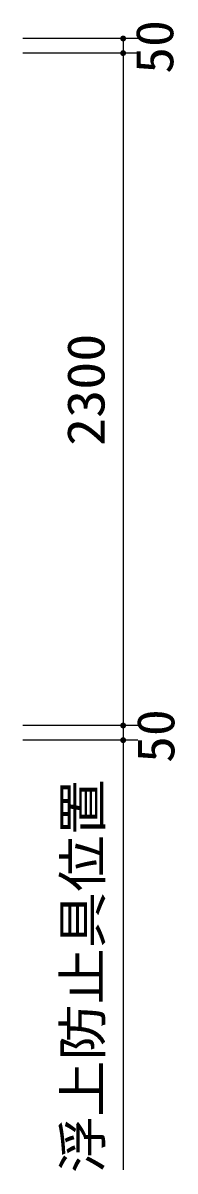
# Model space of a CAD drawing. Units: millimetres, scale not verified. Extents: x -14850 to 14850, y -10500 to 10500.
# Drawn here: x -4819 to -4300, y -2538 to 1388 of the extents above; entities that cross this region are included whole.
import ezdxf
from ezdxf.enums import TextEntityAlignment as Align

# ---------------------------------------------------------------- set-up
doc = ezdxf.new("R2010")
doc.units = ezdxf.units.MM
doc.header["$LTSCALE"] = 50
doc.layers.add('0-5_製作', color=5, linetype='Continuous', lineweight=25)
doc.styles.add('ＭＳ ゴシック', font='')
doc.styles.get('ＭＳ ゴシック').set_extended_font_data('MS Gothic')

msp = doc.modelspace()

# ---------------------------------------------------------------- linework, layer by layer
at = {"layer": '0-5_製作', "color": 2}
for p, q in [((-4426.87, 1335.32), (-4819.12, 1335.32)), ((-4476.87, 1335.32), (-4476.87, 1285.31)), ((-4426.87, 1285.31), (-4819.12, 1285.31)), ((-4476.87, 1285.31), (-4476.87, -1014.68)), ((-4426.87, -1014.68), (-4819.12, -1014.68)), ((-4476.87, -1014.68), (-4476.87, -1064.68)), ((-4426.87, -1064.68), (-4819.12, -1064.68)), ((-4476.87, -1064.68), (-4476.87, -2534.57))]:
    msp.add_line(p, q, dxfattribs=at)
at = {"layer": '0-5_製作'}
for points in [[(-4484.58, 1341.69), (-4486.87, 1335.32), (-4485.32, 1340.67)], [(-4484.58, 1341.69), (-4476.87, 1335.32), (-4486.87, 1335.32)], [(-4485.32, 1340.67), (-4486.87, 1335.32), (-4486.85, 1335.94)], [(-4476.87, 1335.32), (-4486.79, 1334.06), (-4486.87, 1335.32)], [(-4485.32, 1340.67), (-4486.85, 1335.94), (-4485.92, 1339.57)], [(-4485.92, 1339.57), (-4486.85, 1335.94), (-4486.69, 1337.19)], [(-4476.87, 1335.32), (-4486.56, 1332.83), (-4486.79, 1334.06)], [(-4485.92, 1339.57), (-4486.69, 1337.19), (-4486.38, 1338.41)], [(-4476.87, 1335.32), (-4486.17, 1331.63), (-4486.56, 1332.83)], [(-4476.87, 1335.32), (-4485.63, 1330.5), (-4486.17, 1331.63)], [(-4476.87, 1335.32), (-4484.96, 1329.44), (-4485.63, 1330.5)], [(-4476.87, 1335.32), (-4484.16, 1328.47), (-4484.96, 1329.44)], [(-4483.72, 1342.6), (-4476.87, 1335.32), (-4484.58, 1341.69)], [(-4476.87, 1335.32), (-4483.25, 1327.61), (-4484.16, 1328.47)], [(-4482.75, 1343.41), (-4476.87, 1335.32), (-4483.72, 1342.6)], [(-4476.87, 1335.32), (-4482.23, 1326.87), (-4483.25, 1327.61)], [(-4481.69, 1344.08), (-4476.87, 1335.32), (-4482.75, 1343.41)], [(-4476.87, 1335.32), (-4481.13, 1326.27), (-4482.23, 1326.87)], [(-4480.55, 1344.61), (-4476.87, 1335.32), (-4481.69, 1344.08)], [(-4476.87, 1335.32), (-4479.96, 1325.8), (-4481.13, 1326.27)], [(-4479.36, 1345), (-4476.87, 1335.32), (-4480.55, 1344.61)], [(-4476.87, 1335.32), (-4478.75, 1325.49), (-4479.96, 1325.8)], [(-4478.13, 1345.24), (-4476.87, 1335.32), (-4479.36, 1345)], [(-4476.87, 1325.32), (-4478.75, 1325.49), (-4476.87, 1335.32)], [(-4476.87, 1345.32), (-4476.87, 1335.32), (-4478.13, 1345.24)], [(-4476.24, 1345.3), (-4476.87, 1335.32), (-4476.87, 1345.32)], [(-4475, 1345.14), (-4476.87, 1335.32), (-4476.24, 1345.3)], [(-4473.78, 1344.83), (-4476.87, 1335.32), (-4475, 1345.14)], [(-4473.78, 1344.83), (-4466.87, 1335.32), (-4476.87, 1335.32)], [(-4466.87, 1335.32), (-4476.87, 1325.32), (-4476.87, 1335.32)], [(-4466.87, 1335.32), (-4475.62, 1325.39), (-4476.87, 1325.32)], [(-4466.87, 1335.32), (-4474.38, 1325.63), (-4475.62, 1325.39)], [(-4466.87, 1335.32), (-4473.19, 1326.02), (-4474.38, 1325.63)], [(-4472.61, 1344.36), (-4466.87, 1335.32), (-4473.78, 1344.83)], [(-4466.87, 1335.32), (-4472.05, 1326.55), (-4473.19, 1326.02)], [(-4471.51, 1343.76), (-4466.87, 1335.32), (-4472.61, 1344.36)], [(-4466.87, 1335.32), (-4470.99, 1327.22), (-4472.05, 1326.55)], [(-4470.5, 1343.02), (-4466.87, 1335.32), (-4471.51, 1343.76)], [(-4466.87, 1335.32), (-4470.03, 1328.03), (-4470.99, 1327.22)], [(-4469.58, 1342.16), (-4466.87, 1335.32), (-4470.5, 1343.02)], [(-4466.87, 1335.32), (-4469.17, 1328.94), (-4470.03, 1328.03)], [(-4468.78, 1341.19), (-4466.87, 1335.32), (-4469.58, 1342.16)], [(-4466.87, 1335.32), (-4468.43, 1329.96), (-4469.17, 1328.94)], [(-4468.11, 1340.13), (-4466.87, 1335.32), (-4468.78, 1341.19)], [(-4466.89, 1334.69), (-4468.43, 1329.96), (-4466.87, 1335.32)], [(-4467.57, 1339), (-4466.87, 1335.32), (-4468.11, 1340.13)], [(-4467.19, 1337.8), (-4466.87, 1335.32), (-4467.57, 1339)], [(-4466.95, 1336.57), (-4466.87, 1335.32), (-4467.19, 1337.8)], [(-4476.87, 1325.32), (-4477.5, 1325.33), (-4478.75, 1325.49)], [(-4466.89, 1334.69), (-4467.82, 1331.06), (-4468.43, 1329.96)], [(-4467.05, 1333.44), (-4467.82, 1331.06), (-4466.89, 1334.69)], [(-4467.05, 1333.44), (-4467.36, 1332.22), (-4467.82, 1331.06)], [(-4485.32, 1290.67), (-4486.87, 1285.31), (-4486.85, 1285.94)], [(-4485.32, 1290.67), (-4476.87, 1285.31), (-4486.87, 1285.31)], [(-4476.87, 1285.31), (-4486.79, 1284.06), (-4486.87, 1285.31)], [(-4485.32, 1290.67), (-4486.85, 1285.94), (-4485.92, 1289.57)], [(-4485.92, 1289.57), (-4486.85, 1285.94), (-4486.69, 1287.19)], [(-4476.87, 1285.31), (-4486.56, 1282.83), (-4486.79, 1284.06)], [(-4485.92, 1289.57), (-4486.69, 1287.19), (-4486.38, 1288.41)], [(-4476.87, 1285.31), (-4486.17, 1281.63), (-4486.56, 1282.83)], [(-4476.87, 1285.31), (-4485.63, 1280.5), (-4486.17, 1281.63)], [(-4476.87, 1285.31), (-4484.96, 1279.44), (-4485.63, 1280.5)], [(-4484.58, 1291.69), (-4476.87, 1285.31), (-4485.32, 1290.67)], [(-4476.87, 1285.31), (-4484.16, 1278.47), (-4484.96, 1279.44)], [(-4483.72, 1292.6), (-4476.87, 1285.31), (-4484.58, 1291.69)], [(-4476.87, 1285.31), (-4483.25, 1277.61), (-4484.16, 1278.47)], [(-4482.75, 1293.41), (-4476.87, 1285.31), (-4483.72, 1292.6)], [(-4476.87, 1285.31), (-4482.23, 1276.87), (-4483.25, 1277.61)], [(-4481.69, 1294.08), (-4476.87, 1285.31), (-4482.75, 1293.41)], [(-4476.87, 1285.31), (-4481.13, 1276.27), (-4482.23, 1276.87)], [(-4480.55, 1294.61), (-4476.87, 1285.31), (-4481.69, 1294.08)], [(-4476.87, 1285.31), (-4479.96, 1275.8), (-4481.13, 1276.27)], [(-4479.36, 1295), (-4476.87, 1285.31), (-4480.55, 1294.61)], [(-4476.87, 1285.31), (-4478.75, 1275.49), (-4479.96, 1275.8)], [(-4478.13, 1295.24), (-4476.87, 1285.31), (-4479.36, 1295)], [(-4476.87, 1275.31), (-4478.75, 1275.49), (-4476.87, 1285.31)], [(-4476.87, 1275.31), (-4477.5, 1275.33), (-4478.75, 1275.49)], [(-4476.87, 1295.31), (-4476.87, 1285.31), (-4478.13, 1295.24)], [(-4476.24, 1295.3), (-4476.87, 1285.31), (-4476.87, 1295.31)], [(-4475, 1295.14), (-4476.87, 1285.31), (-4476.24, 1295.3)], [(-4473.78, 1294.83), (-4476.87, 1285.31), (-4475, 1295.14)], [(-4473.78, 1294.83), (-4466.87, 1285.31), (-4476.87, 1285.31)], [(-4466.87, 1285.31), (-4476.87, 1275.31), (-4476.87, 1285.31)], [(-4466.87, 1285.31), (-4475.62, 1275.39), (-4476.87, 1275.31)], [(-4466.87, 1285.31), (-4474.38, 1275.63), (-4475.62, 1275.39)], [(-4466.87, 1285.31), (-4473.19, 1276.02), (-4474.38, 1275.63)], [(-4472.61, 1294.36), (-4466.87, 1285.31), (-4473.78, 1294.83)], [(-4466.87, 1285.31), (-4472.05, 1276.55), (-4473.19, 1276.02)], [(-4471.51, 1293.76), (-4466.87, 1285.31), (-4472.61, 1294.36)], [(-4466.87, 1285.31), (-4470.99, 1277.22), (-4472.05, 1276.55)], [(-4470.5, 1293.02), (-4466.87, 1285.31), (-4471.51, 1293.76)], [(-4466.87, 1285.31), (-4470.03, 1278.03), (-4470.99, 1277.22)], [(-4469.58, 1292.16), (-4466.87, 1285.31), (-4470.5, 1293.02)], [(-4466.87, 1285.31), (-4469.17, 1278.94), (-4470.03, 1278.03)], [(-4468.78, 1291.19), (-4466.87, 1285.31), (-4469.58, 1292.16)], [(-4466.87, 1285.31), (-4468.43, 1279.96), (-4469.17, 1278.94)], [(-4468.11, 1290.13), (-4466.87, 1285.31), (-4468.78, 1291.19)], [(-4466.87, 1285.31), (-4467.82, 1281.06), (-4468.43, 1279.96)], [(-4467.57, 1289), (-4466.87, 1285.31), (-4468.11, 1290.13)], [(-4466.89, 1284.69), (-4467.82, 1281.06), (-4466.87, 1285.31)], [(-4467.05, 1283.44), (-4467.82, 1281.06), (-4466.89, 1284.69)], [(-4467.05, 1283.44), (-4467.36, 1282.22), (-4467.82, 1281.06)], [(-4467.19, 1287.8), (-4466.87, 1285.31), (-4467.57, 1289)], [(-4466.95, 1286.57), (-4466.87, 1285.31), (-4467.19, 1287.8)], [(-4486.85, -1014.06), (-4476.87, -1014.68), (-4486.87, -1014.68)], [(-4486.87, -1014.68), (-4486.17, -1018.37), (-4486.79, -1015.94)], [(-4486.87, -1014.68), (-4485.63, -1019.5), (-4486.17, -1018.37)], [(-4476.87, -1014.68), (-4485.63, -1019.5), (-4486.87, -1014.68)], [(-4486.69, -1012.81), (-4476.87, -1014.68), (-4486.85, -1014.06)], [(-4486.79, -1015.94), (-4486.17, -1018.37), (-4486.56, -1017.17)], [(-4486.38, -1011.59), (-4476.87, -1014.68), (-4486.69, -1012.81)], [(-4485.92, -1010.43), (-4476.87, -1014.68), (-4486.38, -1011.59)], [(-4485.32, -1009.33), (-4476.87, -1014.68), (-4485.92, -1010.43)], [(-4476.87, -1014.68), (-4484.96, -1020.56), (-4485.63, -1019.5)], [(-4484.58, -1008.31), (-4476.87, -1014.68), (-4485.32, -1009.33)], [(-4476.87, -1014.68), (-4484.16, -1021.53), (-4484.96, -1020.56)], [(-4483.72, -1007.39), (-4476.87, -1014.68), (-4484.58, -1008.31)], [(-4476.87, -1014.68), (-4483.25, -1022.39), (-4484.16, -1021.53)], [(-4482.75, -1006.59), (-4476.87, -1014.68), (-4483.72, -1007.39)], [(-4476.87, -1014.68), (-4482.23, -1023.13), (-4483.25, -1022.39)], [(-4481.69, -1005.92), (-4476.87, -1014.68), (-4482.75, -1006.59)], [(-4476.87, -1014.68), (-4481.13, -1023.73), (-4482.23, -1023.13)], [(-4480.55, -1005.39), (-4476.87, -1014.68), (-4481.69, -1005.92)], [(-4476.87, -1014.68), (-4479.96, -1024.2), (-4481.13, -1023.73)], [(-4479.36, -1005), (-4476.87, -1014.68), (-4480.55, -1005.39)], [(-4476.87, -1014.68), (-4478.75, -1024.51), (-4479.96, -1024.2)], [(-4478.13, -1004.76), (-4476.87, -1014.68), (-4479.36, -1005)], [(-4476.87, -1014.68), (-4477.5, -1024.66), (-4478.75, -1024.51)], [(-4478.13, -1004.76), (-4476.87, -1004.68), (-4476.87, -1014.68)], [(-4476.87, -1014.68), (-4476.87, -1024.68), (-4477.5, -1024.66)], [(-4476.87, -1004.68), (-4466.87, -1014.68), (-4476.87, -1014.68)], [(-4476.24, -1004.7), (-4466.87, -1014.68), (-4476.87, -1004.68)], [(-4476.87, -1014.68), (-4475.62, -1024.61), (-4476.87, -1024.68)], [(-4476.87, -1014.68), (-4474.38, -1024.37), (-4475.62, -1024.61)], [(-4466.87, -1014.68), (-4474.38, -1024.37), (-4476.87, -1014.68)], [(-4475, -1004.86), (-4466.87, -1014.68), (-4476.24, -1004.7)], [(-4473.78, -1005.17), (-4466.87, -1014.68), (-4475, -1004.86)], [(-4466.87, -1014.68), (-4473.19, -1023.98), (-4474.38, -1024.37)], [(-4472.61, -1005.64), (-4466.87, -1014.68), (-4473.78, -1005.17)], [(-4466.87, -1014.68), (-4472.05, -1023.45), (-4473.19, -1023.98)], [(-4471.51, -1006.24), (-4466.87, -1014.68), (-4472.61, -1005.64)], [(-4466.87, -1014.68), (-4470.99, -1022.77), (-4472.05, -1023.45)], [(-4470.5, -1006.98), (-4466.87, -1014.68), (-4471.51, -1006.24)], [(-4466.87, -1014.68), (-4470.03, -1021.97), (-4470.99, -1022.77)], [(-4469.58, -1007.84), (-4466.87, -1014.68), (-4470.5, -1006.98)], [(-4466.87, -1014.68), (-4469.17, -1021.06), (-4470.03, -1021.97)], [(-4468.78, -1008.81), (-4466.87, -1014.68), (-4469.58, -1007.84)], [(-4466.87, -1014.68), (-4468.43, -1020.04), (-4469.17, -1021.06)], [(-4468.11, -1009.87), (-4466.87, -1014.68), (-4468.78, -1008.81)], [(-4466.87, -1014.68), (-4467.82, -1018.94), (-4468.43, -1020.04)], [(-4467.57, -1011), (-4466.87, -1014.68), (-4468.11, -1009.87)], [(-4466.87, -1014.68), (-4467.36, -1017.77), (-4467.82, -1018.94)], [(-4467.57, -1011), (-4466.95, -1013.43), (-4466.87, -1014.68)], [(-4467.19, -1012.2), (-4466.95, -1013.43), (-4467.57, -1011)], [(-4466.87, -1014.68), (-4467.05, -1016.56), (-4467.36, -1017.77)], [(-4466.87, -1014.68), (-4466.89, -1015.31), (-4467.05, -1016.56)], [(-4485.32, -1059.33), (-4476.87, -1064.68), (-4485.92, -1060.43)], [(-4484.58, -1058.31), (-4476.87, -1064.68), (-4485.32, -1059.33)], [(-4483.72, -1057.4), (-4476.87, -1064.68), (-4484.58, -1058.31)], [(-4482.75, -1056.59), (-4476.87, -1064.68), (-4483.72, -1057.4)], [(-4481.69, -1055.92), (-4476.87, -1064.68), (-4482.75, -1056.59)], [(-4480.55, -1055.39), (-4476.87, -1064.68), (-4481.69, -1055.92)], [(-4479.36, -1055), (-4476.87, -1064.68), (-4480.55, -1055.39)], [(-4478.13, -1054.76), (-4476.87, -1064.68), (-4479.36, -1055)], [(-4478.13, -1054.76), (-4476.87, -1054.68), (-4476.87, -1064.68)], [(-4476.87, -1054.68), (-4466.87, -1064.68), (-4476.87, -1064.68)], [(-4476.24, -1054.7), (-4466.87, -1064.68), (-4476.87, -1054.68)], [(-4475, -1054.86), (-4466.87, -1064.68), (-4476.24, -1054.7)], [(-4473.78, -1055.17), (-4466.87, -1064.68), (-4475, -1054.86)], [(-4472.61, -1055.64), (-4466.87, -1064.68), (-4473.78, -1055.17)], [(-4471.51, -1056.24), (-4466.87, -1064.68), (-4472.61, -1055.64)], [(-4470.5, -1056.98), (-4466.87, -1064.68), (-4471.51, -1056.24)], [(-4469.58, -1057.84), (-4466.87, -1064.68), (-4470.5, -1056.98)], [(-4468.78, -1058.81), (-4466.87, -1064.68), (-4469.58, -1057.84)], [(-4468.11, -1059.87), (-4466.87, -1064.68), (-4468.78, -1058.81)], [(-4467.57, -1061), (-4466.87, -1064.68), (-4468.11, -1059.87)], [(-4486.85, -1064.06), (-4476.87, -1064.68), (-4486.87, -1064.68)], [(-4486.87, -1064.68), (-4486.17, -1068.37), (-4486.79, -1065.94)], [(-4486.87, -1064.68), (-4485.63, -1069.5), (-4486.17, -1068.37)], [(-4476.87, -1064.68), (-4485.63, -1069.5), (-4486.87, -1064.68)], [(-4486.69, -1062.81), (-4476.87, -1064.68), (-4486.85, -1064.06)], [(-4486.79, -1065.94), (-4486.17, -1068.37), (-4486.56, -1067.17)], [(-4486.38, -1061.59), (-4476.87, -1064.68), (-4486.69, -1062.81)], [(-4485.92, -1060.43), (-4476.87, -1064.68), (-4486.38, -1061.59)], [(-4476.87, -1064.68), (-4484.96, -1070.56), (-4485.63, -1069.5)], [(-4476.87, -1064.68), (-4484.16, -1071.53), (-4484.96, -1070.56)], [(-4476.87, -1064.68), (-4483.25, -1072.39), (-4484.16, -1071.53)], [(-4476.87, -1064.68), (-4482.23, -1073.13), (-4483.25, -1072.39)], [(-4476.87, -1064.68), (-4481.13, -1073.73), (-4482.23, -1073.13)], [(-4476.87, -1064.68), (-4479.96, -1074.2), (-4481.13, -1073.73)], [(-4476.87, -1064.68), (-4478.75, -1074.51), (-4479.96, -1074.2)], [(-4476.87, -1064.68), (-4477.5, -1074.66), (-4478.75, -1074.51)], [(-4476.87, -1064.68), (-4476.87, -1074.68), (-4477.5, -1074.66)], [(-4476.87, -1064.68), (-4475.62, -1074.61), (-4476.87, -1074.68)], [(-4476.87, -1064.68), (-4474.38, -1074.37), (-4475.62, -1074.61)], [(-4466.87, -1064.68), (-4474.38, -1074.37), (-4476.87, -1064.68)], [(-4466.87, -1064.68), (-4473.19, -1073.98), (-4474.38, -1074.37)], [(-4466.87, -1064.68), (-4472.05, -1073.45), (-4473.19, -1073.98)], [(-4466.87, -1064.68), (-4470.99, -1072.77), (-4472.05, -1073.45)], [(-4466.87, -1064.68), (-4470.03, -1071.97), (-4470.99, -1072.77)], [(-4466.87, -1064.68), (-4469.17, -1071.06), (-4470.03, -1071.97)], [(-4466.87, -1064.68), (-4468.43, -1070.04), (-4469.17, -1071.06)], [(-4466.87, -1064.68), (-4467.82, -1068.94), (-4468.43, -1070.04)], [(-4466.87, -1064.68), (-4467.36, -1067.77), (-4467.82, -1068.94)], [(-4467.57, -1061), (-4466.95, -1063.43), (-4466.87, -1064.68)], [(-4467.19, -1062.2), (-4466.95, -1063.43), (-4467.57, -1061)], [(-4466.87, -1064.68), (-4467.05, -1066.56), (-4467.36, -1067.77)], [(-4466.87, -1064.68), (-4466.89, -1065.31), (-4467.05, -1066.56)]]:
    msp.add_solid(points, dxfattribs=at)

# ---------------------------------------------------------------- texts
at = {"layer": '0-5_製作', "color": 4, "style": 'ＭＳ ゴシック'}
for s, height, width, p in [('50', 128.4, 1.05, (-4267.01, 1214.67)), ('2300', 128.4, 1.1, (-4501.87, -58.43)), ('50', 128.4, 1.05, (-4263.23, -1142.32)), ('浮上防止具位置', 128.3, 1.1, (-4513.12, -2545.68))]:
    msp.add_text(s, height=height, rotation=90, dxfattribs=dict(at, width=width)).set_placement(p, align=Align.BOTTOM_LEFT)

doc.saveas('drawing.dxf')
